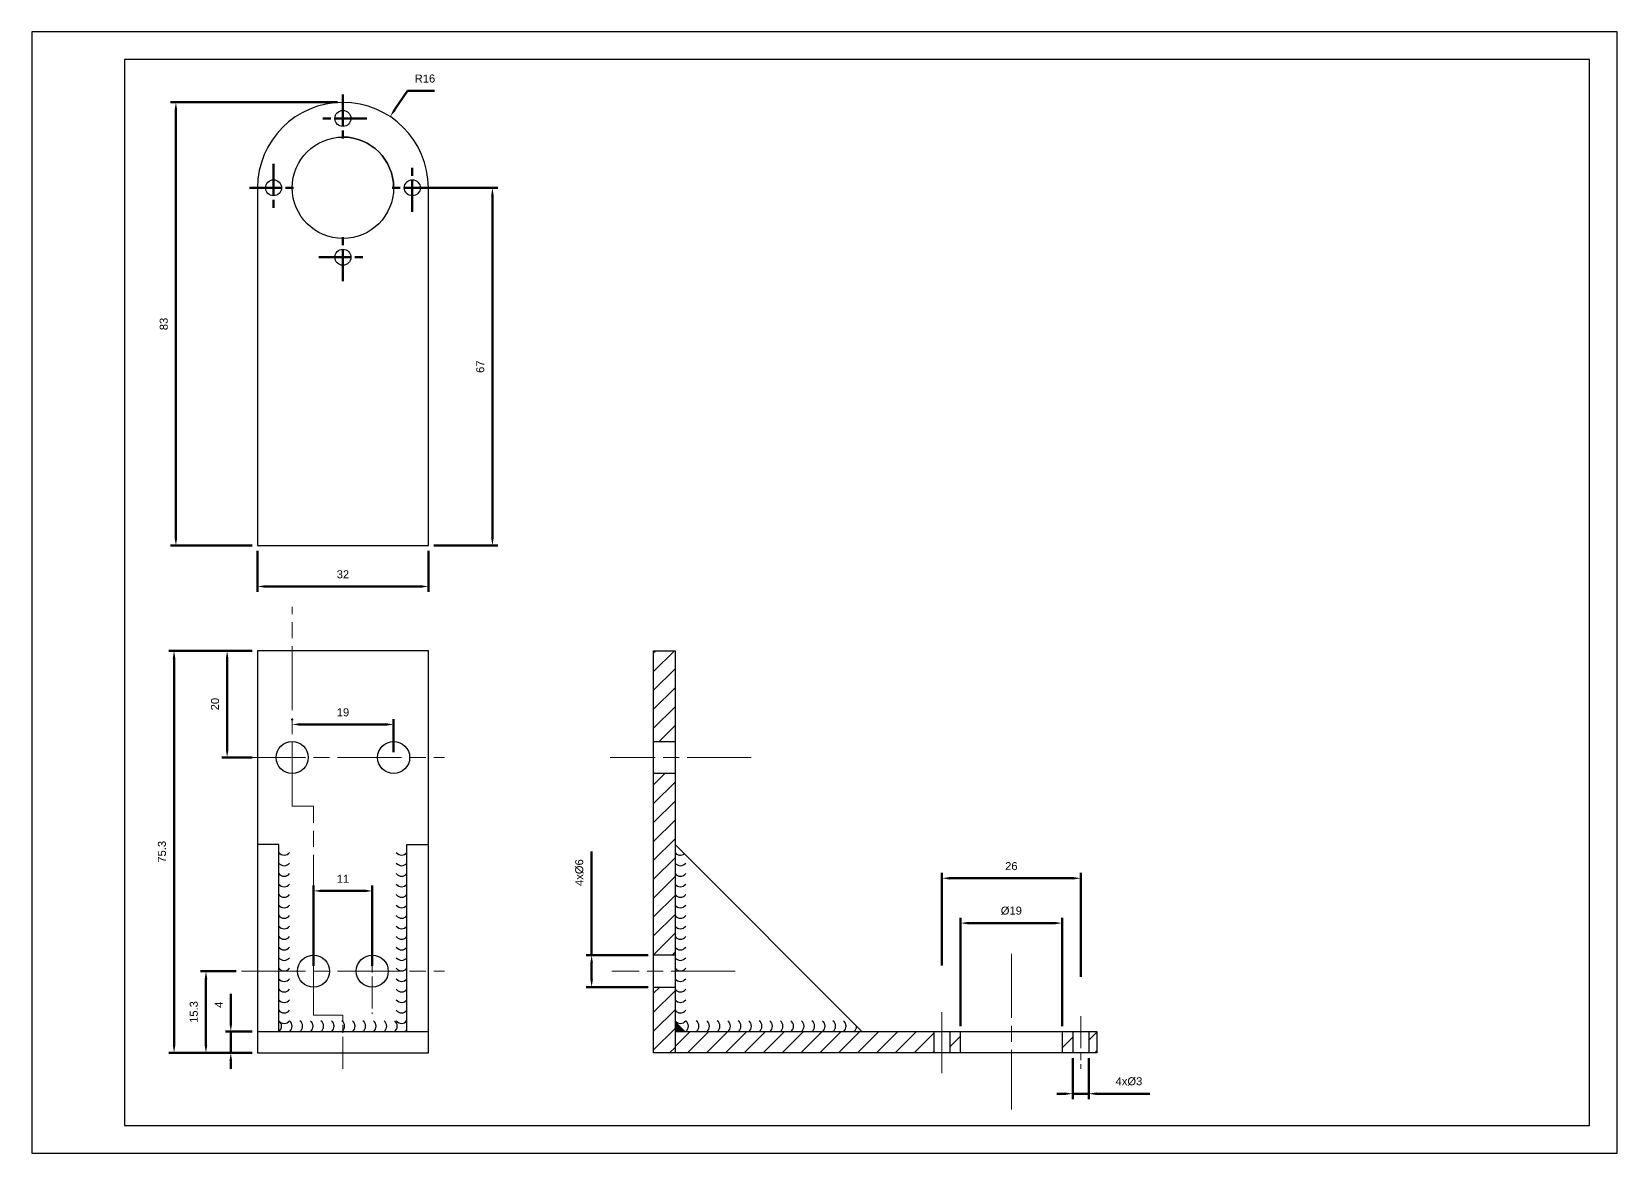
# Model space of a CAD drawing. Header units: millimetres. Extents: x 1269 to 5832, y 527 to 3540.
# Drawn here: x 2335.5 to 2632.5, y 2982.5 to 3192.5 of the extents above; entities that cross this region are included whole.
import ezdxf

# ---------------------------------------------------------------- set-up
doc = ezdxf.new("R2010")
doc.units = ezdxf.units.MM
doc.linetypes.add('AM_ISO08W050', pattern=[18, 12, -1.5, 3, -1.5])
doc.linetypes.add('AM_ISO08W050x2', pattern=[9, 6, -0.75, 1.5, -0.75])
for name, color, linetype, lineweight in [('AM_0', 7, 'Continuous', 50), ('AM_5', 7, 'Continuous', 50), ('AM_7', 7, 'AM_ISO08W050', 50), ('AM_8', 1, 'Continuous', 25)]:
    doc.layers.add(name, color=color, linetype=linetype, lineweight=lineweight)
doc.styles.get("Standard").update_dxf_attribs({"font": 'arial.ttf'})
doc.dimstyles.new('AM_ISO$0', dxfattribs={"dimtxt": 3.5, "dimasz": 3.5, "dimexe": 1, "dimexo": 1, "dimgap": 1.5, "dimtad": 1, "dimdsep": 46, "dimtxsty": 'Standard', "dimcen": 0, "dimclrd": 256, "dimclre": 256, "dimclrt": 7, "dimadec": 0, "dimazin": 2, "dimtp": 0.1, "dimtm": 0.1, "dimtfac": 0.71, "dimtdec": 3, "dimtmove": 0, "dimatfit": 3, "dimfxl": 1, "dimlwd": -1, "dimlwe": -1, "dimarcsym": 1})
doc.dimstyles.new('AM_ISO$4', dxfattribs={"dimtxt": 3.5, "dimasz": 3.5, "dimexe": 1, "dimexo": 1, "dimgap": 1.5, "dimtad": 1, "dimtoh": 1, "dimdsep": 46, "dimtxsty": 'Standard', "dimcen": 0, "dimclrd": 256, "dimclre": 256, "dimclrt": 7, "dimadec": 0, "dimazin": 2, "dimtp": 0.1, "dimtm": 0.1, "dimtfac": 0.71, "dimtdec": 3, "dimtofl": 0, "dimtmove": 0, "dimatfit": 0, "dimfxl": 1, "dimlwd": -1, "dimlwe": -1, "dimarcsym": 1})
pattern_1 = [(45, (-2906.052, 2240.1777), (-1.767767, 1.767767), [])]
pattern_2 = [(45, (0, 0), (-1.767767, 1.767767), [])]

# ---------------------------------------------------------------- blocks, each defined once
blk = doc.blocks.new('*U211')
blk.add_circle((0, 0), 1.5)
at = {"layer": 'AM_7', "linetype": 'AM_ISO08W050x2'}
for p, q in [((0, 4.5), (0, -4.5)), ((-4.5, 0), (4.5, 0))]:
    blk.add_line(p, q, dxfattribs=at)
blk = doc.blocks.new('*U212')
at = {"color": 0, "linetype": 'ByBlock', "lineweight": -2, "transparency": 16777216}
for p, rotation in [((5299.82, 955.44), 270.0000000000001), ((5312.82, 942.44), 180), ((5299.82, 929.44), 90.00000000000001)]:
    blk.add_blockref('*U211', p, dxfattribs=dict(at, rotation=rotation))
blk.add_blockref('*U211', (5286.82, 942.44), dxfattribs=at)
blk = doc.blocks.new('*D213')
at = {"layer": 'AM_5', "linetype": 'ByBlock', "transparency": 16777216}
for p, q in [((2384.27, 3063.6), (2384.27, 3063.8)), ((2401.77, 3062.8), (2385.77, 3062.8)), ((2403.27, 3057.6), (2403.27, 3063.8))]:
    blk.add_line(p, q, dxfattribs=at)
at = {"layer": 'AM_5', "transparency": 16777216}
for points in [[(2385.77, 3063.05), (2385.77, 3062.55), (2384.27, 3062.8)], [(2401.77, 3063.05), (2401.77, 3062.55), (2403.27, 3062.8)]]:
    blk.add_solid(points, dxfattribs=at)
at = {"layer": 'Defpoints', "color": 0, "transparency": 16777216}
for p in [(2384.27, 3062.8), (2384.27, 3062.6), (2403.27, 3056.6)]:
    blk.add_point(p, dxfattribs=at)
at = {"layer": 'AM_5', "color": 7, "lineweight": 15, "transparency": 16777216, "insert": (2393.77, 3065.06), "char_height": 1.5, "attachment_point": 5}
blk.add_mtext('19', dxfattribs=at)
blk = doc.blocks.new('*D214')
at = {"layer": 'AM_5', "linetype": 'ByBlock', "transparency": 16777216}
for p, q in [((2376.77, 3076.6), (2371.08, 3076.6)), ((2372.08, 3058.1), (2372.08, 3075.1)), ((2376.77, 3056.6), (2371.08, 3056.6))]:
    blk.add_line(p, q, dxfattribs=at)
at = {"layer": 'AM_5', "transparency": 16777216}
for points in [[(2371.83, 3075.1), (2372.33, 3075.1), (2372.08, 3076.6)], [(2371.83, 3058.1), (2372.33, 3058.1), (2372.08, 3056.6)]]:
    blk.add_solid(points, dxfattribs=at)
at = {"layer": 'Defpoints', "color": 0, "transparency": 16777216}
for p in [(2372.08, 3076.6), (2377.77, 3076.6), (2377.77, 3056.6)]:
    blk.add_point(p, dxfattribs=at)
at = {"layer": 'AM_5', "color": 7, "lineweight": 15, "transparency": 16777216, "insert": (2369.82, 3066.6), "char_height": 1.5, "attachment_point": 5, "rotation": 90}
blk.add_mtext('20', dxfattribs=at)
blk = doc.blocks.new('*D215')
at = {"layer": 'AM_5', "linetype": 'ByBlock', "transparency": 16777216}
for p, q in [((2376.77, 3076.6), (2361.14, 3076.6)), ((2362.14, 3002.8), (2362.14, 3075.1)), ((2376.77, 3001.3), (2361.14, 3001.3))]:
    blk.add_line(p, q, dxfattribs=at)
at = {"layer": 'AM_5', "transparency": 16777216}
for points in [[(2361.89, 3075.1), (2362.39, 3075.1), (2362.14, 3076.6)], [(2361.89, 3002.8), (2362.39, 3002.8), (2362.14, 3001.3)]]:
    blk.add_solid(points, dxfattribs=at)
at = {"layer": 'Defpoints', "color": 0, "transparency": 16777216}
for p in [(2362.14, 3076.6), (2377.77, 3076.6), (2377.77, 3001.3)]:
    blk.add_point(p, dxfattribs=at)
at = {"layer": 'AM_5', "color": 7, "lineweight": 15, "transparency": 16777216, "insert": (2359.87, 3038.95), "char_height": 1.5, "attachment_point": 5, "rotation": 90}
blk.add_mtext('75.3', dxfattribs=at)
blk = doc.blocks.new('*D216')
at = {"layer": 'AM_5', "linetype": 'ByBlock', "transparency": 16777216}
for p, q in [((2372.77, 3006.8), (2372.77, 3012.34)), ((2376.77, 3005.3), (2371.77, 3005.3)), ((2372.77, 3001.3), (2372.77, 3005.3)), ((2376.77, 3001.3), (2371.77, 3001.3)), ((2372.77, 2999.8), (2372.77, 2998.3))]:
    blk.add_line(p, q, dxfattribs=at)
at = {"layer": 'AM_5', "transparency": 16777216}
for points in [[(2372.52, 3006.8), (2373.02, 3006.8), (2372.77, 3005.3)], [(2372.52, 2999.8), (2373.02, 2999.8), (2372.77, 3001.3)]]:
    blk.add_solid(points, dxfattribs=at)
at = {"layer": 'Defpoints', "color": 0, "transparency": 16777216}
for p in [(2372.77, 3005.3), (2377.77, 3005.3), (2377.77, 3001.3)]:
    blk.add_point(p, dxfattribs=at)
at = {"layer": 'AM_5', "color": 7, "lineweight": 15, "transparency": 16777216, "insert": (2370.52, 3010.32), "char_height": 1.5, "attachment_point": 5, "rotation": 90}
blk.add_mtext('4', dxfattribs=at)
blk = doc.blocks.new('*D217')
at = {"layer": 'AM_5', "linetype": 'ByBlock', "transparency": 16777216}
for p, q in [((2377.77, 3095.28), (2377.77, 3087.63)), ((2409.77, 3095.28), (2409.77, 3087.63)), ((2379.27, 3088.63), (2408.27, 3088.63))]:
    blk.add_line(p, q, dxfattribs=at)
at = {"layer": 'AM_5', "transparency": 16777216}
for points in [[(2379.27, 3088.88), (2379.27, 3088.38), (2377.77, 3088.63)], [(2408.27, 3088.88), (2408.27, 3088.38), (2409.77, 3088.63)]]:
    blk.add_solid(points, dxfattribs=at)
at = {"layer": 'Defpoints', "color": 0, "transparency": 16777216}
for p in [(2377.77, 3096.28), (2409.77, 3096.28), (2409.77, 3088.63)]:
    blk.add_point(p, dxfattribs=at)
at = {"layer": 'AM_5', "color": 7, "lineweight": 15, "transparency": 16777216, "insert": (2393.77, 3090.9), "char_height": 1.5, "attachment_point": 5}
blk.add_mtext('32', dxfattribs=at)
blk = doc.blocks.new('*D218')
at = {"layer": 'AM_5', "linetype": 'ByBlock', "transparency": 16777216}
for p, q in [((2403.44, 3177.86), (2405.84, 3181.46)), ((2405.84, 3181.46), (2410.92, 3181.46))]:
    blk.add_line(p, q, dxfattribs=at)
at = {"layer": 'AM_5', "transparency": 16777216}
blk.add_solid([(2403.24, 3178), (2403.65, 3177.72), (2402.62, 3176.61)], dxfattribs=at)
at = {"layer": 'Defpoints', "color": 0, "transparency": 16777216}
for p in [(2402.62, 3176.61), (2393.77, 3163.28)]:
    blk.add_point(p, dxfattribs=at)
at = {"layer": 'AM_5', "color": 7, "lineweight": 15, "transparency": 16777216, "insert": (2409.13, 3183.73), "char_height": 1.5, "attachment_point": 5}
blk.add_mtext('R16', dxfattribs=at)
blk = doc.blocks.new('*D219')
at = {"layer": 'AM_5', "linetype": 'ByBlock', "transparency": 16777216}
for p, q in [((2410.77, 3163.28), (2422.77, 3163.28)), ((2421.77, 3161.78), (2421.77, 3097.78)), ((2410.77, 3096.28), (2422.77, 3096.28))]:
    blk.add_line(p, q, dxfattribs=at)
at = {"layer": 'AM_5', "transparency": 16777216}
for points in [[(2421.52, 3161.78), (2422.02, 3161.78), (2421.77, 3163.28)], [(2421.52, 3097.78), (2422.02, 3097.78), (2421.77, 3096.28)]]:
    blk.add_solid(points, dxfattribs=at)
at = {"layer": 'Defpoints', "color": 0, "transparency": 16777216}
for p in [(2409.77, 3163.28), (2409.77, 3096.28), (2421.77, 3096.28)]:
    blk.add_point(p, dxfattribs=at)
at = {"layer": 'AM_5', "color": 7, "lineweight": 15, "transparency": 16777216, "insert": (2419.5, 3129.78), "char_height": 1.5, "attachment_point": 5, "rotation": 90}
blk.add_mtext('67', dxfattribs=at)
blk = doc.blocks.new('*D220')
at = {"layer": 'AM_5', "linetype": 'ByBlock', "transparency": 16777216}
for p, q in [((2392.77, 3179.28), (2361.48, 3179.28)), ((2362.48, 3097.78), (2362.48, 3177.78)), ((2376.77, 3096.28), (2361.48, 3096.28))]:
    blk.add_line(p, q, dxfattribs=at)
at = {"layer": 'AM_5', "transparency": 16777216}
for points in [[(2362.23, 3177.78), (2362.73, 3177.78), (2362.48, 3179.28)], [(2362.23, 3097.78), (2362.73, 3097.78), (2362.48, 3096.28)]]:
    blk.add_solid(points, dxfattribs=at)
at = {"layer": 'Defpoints', "color": 0, "transparency": 16777216}
for p in [(2362.48, 3179.28), (2393.77, 3179.28), (2377.77, 3096.28)]:
    blk.add_point(p, dxfattribs=at)
at = {"layer": 'AM_5', "color": 7, "lineweight": 15, "transparency": 16777216, "insert": (2360.21, 3137.78), "char_height": 1.5, "attachment_point": 5, "rotation": 90}
blk.add_mtext('83', dxfattribs=at)
blk = doc.blocks.new('*D221')
at = {"layer": 'AM_5', "linetype": 'ByBlock', "transparency": 16777216}
for p, q in [((2505.97, 3017.68), (2505.97, 3034.99)), ((2507.47, 3033.99), (2530.47, 3033.99)), ((2531.97, 3015.55), (2531.97, 3034.99))]:
    blk.add_line(p, q, dxfattribs=at)
at = {"layer": 'AM_5', "transparency": 16777216}
for points in [[(2507.47, 3034.24), (2507.47, 3033.74), (2505.97, 3033.99)], [(2530.47, 3034.24), (2530.47, 3033.74), (2531.97, 3033.99)]]:
    blk.add_solid(points, dxfattribs=at)
at = {"layer": 'Defpoints', "color": 0, "transparency": 16777216}
for p in [(2531.97, 3033.99), (2505.97, 3016.68), (2531.97, 3014.55)]:
    blk.add_point(p, dxfattribs=at)
at = {"layer": 'AM_5', "color": 7, "lineweight": 15, "transparency": 16777216, "insert": (2518.97, 3036.26), "char_height": 1.5, "attachment_point": 5}
blk.add_mtext('26', dxfattribs=at)
blk = doc.blocks.new('*D222')
at = {"layer": 'AM_5', "linetype": 'ByBlock', "transparency": 16777216}
for p, q in [((2509.47, 3006.3), (2509.47, 3026.6)), ((2528.47, 3006.3), (2528.47, 3026.6)), ((2510.97, 3025.6), (2526.97, 3025.6))]:
    blk.add_line(p, q, dxfattribs=at)
at = {"layer": 'AM_5', "transparency": 16777216}
for points in [[(2510.97, 3025.85), (2510.97, 3025.35), (2509.47, 3025.6)], [(2526.97, 3025.85), (2526.97, 3025.35), (2528.47, 3025.6)]]:
    blk.add_solid(points, dxfattribs=at)
at = {"layer": 'Defpoints', "color": 0, "transparency": 16777216}
for p in [(2528.47, 3025.6), (2509.47, 3005.3), (2528.47, 3005.3)]:
    blk.add_point(p, dxfattribs=at)
at = {"layer": 'AM_5', "color": 7, "lineweight": 15, "transparency": 16777216, "insert": (2518.97, 3027.91), "char_height": 1.5, "attachment_point": 5}
blk.add_mtext('%%C19', dxfattribs=at)
blk = doc.blocks.new('*D223')
at = {"layer": 'AM_5', "linetype": 'ByBlock', "transparency": 16777216}
for p, q in [((2530.47, 3000.3), (2530.47, 2992.65)), ((2533.47, 3000.3), (2533.47, 2992.65)), ((2528.97, 2993.65), (2527.47, 2993.65)), ((2530.47, 2993.65), (2533.47, 2993.65)), ((2534.97, 2993.65), (2544.94, 2993.65))]:
    blk.add_line(p, q, dxfattribs=at)
at = {"layer": 'AM_5', "transparency": 16777216}
for points in [[(2528.97, 2993.9), (2528.97, 2993.4), (2530.47, 2993.65)], [(2534.97, 2993.9), (2534.97, 2993.4), (2533.47, 2993.65)]]:
    blk.add_solid(points, dxfattribs=at)
at = {"layer": 'Defpoints', "color": 0, "transparency": 16777216}
for p in [(2530.47, 3001.3), (2533.47, 3001.3), (2533.47, 2993.65)]:
    blk.add_point(p, dxfattribs=at)
at = {"layer": 'AM_5', "color": 7, "lineweight": 15, "transparency": 16777216, "insert": (2541, 2995.96), "char_height": 1.5, "attachment_point": 5}
blk.add_mtext('4x%%C3', dxfattribs=at)
blk = doc.blocks.new('*D226')
at = {"layer": 'AM_5', "linetype": 'ByBlock', "transparency": 16777216}
for p, q in [((2440.36, 3019.6), (2440.36, 3038.99)), ((2450.97, 3019.6), (2439.36, 3019.6)), ((2440.36, 3015.1), (2440.36, 3018.1)), ((2450.97, 3013.6), (2439.36, 3013.6))]:
    blk.add_line(p, q, dxfattribs=at)
at = {"layer": 'AM_5', "transparency": 16777216}
for points in [[(2440.11, 3018.1), (2440.61, 3018.1), (2440.36, 3019.6)], [(2440.11, 3015.1), (2440.61, 3015.1), (2440.36, 3013.6)]]:
    blk.add_solid(points, dxfattribs=at)
at = {"layer": 'Defpoints', "color": 0, "transparency": 16777216}
for p in [(2440.36, 3019.6), (2451.97, 3019.6), (2451.97, 3013.6)]:
    blk.add_point(p, dxfattribs=at)
at = {"layer": 'AM_5', "color": 7, "lineweight": 15, "transparency": 16777216, "insert": (2438.06, 3035.05), "char_height": 1.5, "attachment_point": 5, "rotation": 90}
blk.add_mtext('4x%%C6', dxfattribs=at)
blk = doc.blocks.new('*D227')
at = {"layer": 'AM_5', "linetype": 'ByBlock', "transparency": 16777216}
for p, q in [((2388.27, 3017.6), (2388.27, 3032.63)), ((2399.27, 3017.6), (2399.27, 3032.63)), ((2397.77, 3031.63), (2389.77, 3031.63))]:
    blk.add_line(p, q, dxfattribs=at)
at = {"layer": 'AM_5', "transparency": 16777216}
for points in [[(2389.77, 3031.88), (2389.77, 3031.38), (2388.27, 3031.63)], [(2397.77, 3031.88), (2397.77, 3031.38), (2399.27, 3031.63)]]:
    blk.add_solid(points, dxfattribs=at)
at = {"layer": 'Defpoints', "color": 0, "transparency": 16777216}
for p in [(2388.27, 3031.63), (2388.27, 3016.6), (2399.27, 3016.6)]:
    blk.add_point(p, dxfattribs=at)
at = {"layer": 'AM_5', "color": 7, "lineweight": 15, "transparency": 16777216, "insert": (2393.77, 3033.89), "char_height": 1.5, "attachment_point": 5}
blk.add_mtext('11', dxfattribs=at)
blk = doc.blocks.new('*D228')
at = {"layer": 'AM_5', "linetype": 'ByBlock', "transparency": 16777216}
for p, q in [((2373.77, 3016.6), (2367.11, 3016.6)), ((2368.11, 3002.8), (2368.11, 3015.1)), ((2376.77, 3001.3), (2367.11, 3001.3))]:
    blk.add_line(p, q, dxfattribs=at)
at = {"layer": 'AM_5', "transparency": 16777216}
for points in [[(2367.86, 3015.1), (2368.36, 3015.1), (2368.11, 3016.6)], [(2367.86, 3002.8), (2368.36, 3002.8), (2368.11, 3001.3)]]:
    blk.add_solid(points, dxfattribs=at)
at = {"layer": 'Defpoints', "color": 0, "transparency": 16777216}
for p in [(2368.11, 3016.6), (2374.77, 3016.6), (2377.77, 3001.3)]:
    blk.add_point(p, dxfattribs=at)
at = {"layer": 'AM_5', "color": 7, "lineweight": 15, "transparency": 16777216, "insert": (2365.84, 3008.95), "char_height": 1.5, "attachment_point": 5, "rotation": 90}
blk.add_mtext('15.3', dxfattribs=at)

msp = doc.modelspace()

# ---------------------------------------------------------------- hatches: boundary and pattern name
at = {"layer": 'AM_8'}
h = msp.add_hatch(dxfattribs=at)
h.set_pattern_fill('_U', color=0, scale=2.5, angle=45, style=0, pattern_type=0)
h.set_pattern_definition(pattern_1)
h.paths.add_polyline_path([(2455.974, 3059.602), (2455.974, 3076.602), (2451.974, 3076.602), (2451.974, 3059.602)])
h = msp.add_hatch(dxfattribs=at)
h.set_pattern_fill('_U', color=0, scale=2.5, angle=45, style=0, pattern_type=0)
h.set_pattern_definition(pattern_1)
h.paths.add_polyline_path([(2455.974, 3019.602), (2455.974, 3053.602), (2451.974, 3053.602), (2451.974, 3019.602)])
h = msp.add_hatch(dxfattribs=at)
h.set_pattern_fill('_U', color=0, scale=2.5, angle=45, style=0, pattern_type=0)
h.set_pattern_definition([(45, (-2906.052, 2225.8777), (-1.767767, 1.767767), [])])
h.paths.add_polyline_path([(2455.974, 3001.302), (2455.974, 3013.602), (2451.974, 3013.602), (2451.974, 3001.302)])
h = msp.add_hatch(dxfattribs=at)
h.set_pattern_fill('_U', color=0, scale=2.5, angle=45, style=0, pattern_type=0)
h.set_pattern_definition(pattern_1)
h.paths.add_polyline_path([(2504.474, 3001.302), (2504.474, 3005.302), (2455.974, 3005.302), (2455.974, 3001.302)])
h = msp.add_hatch(dxfattribs=at)
h.set_pattern_fill('_U', color=0, scale=2.5, angle=45, style=0, pattern_type=0)
h.set_pattern_definition(pattern_2)
h.paths.add_polyline_path([(2507.474, 3005.302), (2507.474, 3001.302), (2509.474, 3001.302), (2509.474, 3005.302)])
h = msp.add_hatch(dxfattribs=at)
h.set_pattern_fill('_U', color=0, scale=2.5, angle=45, style=0, pattern_type=0)
h.set_pattern_definition(pattern_2)
h.paths.add_polyline_path([(2528.474, 3005.302), (2528.474, 3001.302), (2530.474, 3001.302), (2530.474, 3005.302)])
h = msp.add_hatch(dxfattribs=at)
h.set_pattern_fill('_U', color=0, scale=2.5, angle=45, style=0, pattern_type=0)
h.set_pattern_definition(pattern_2)
h.paths.add_polyline_path([(2533.474, 3005.302), (2533.474, 3001.302), (2534.974, 3001.302), (2534.974, 3005.302)])

# ---------------------------------------------------------------- linework, layer by layer
for p, q in [((2377.769, 3163.276), (2377.769, 3096.276)), ((2409.769, 3096.276), (2409.769, 3163.276)), ((2377.769, 3096.276), (2409.769, 3096.276)), ((2409.769, 3076.602), (2377.769, 3076.602)), ((2377.769, 3076.602), (2377.769, 3001.302)), ((2409.769, 3001.302), (2409.769, 3076.602)), ((2381.769, 3040.302), (2377.769, 3040.302)), ((2381.769, 3005.302), (2381.769, 3040.302)), ((2405.769, 3005.302), (2405.769, 3040.302)), ((2405.769, 3040.302), (2409.769, 3040.302)), ((2377.769, 3005.302), (2409.769, 3005.302)), ((2377.769, 3001.302), (2409.769, 3001.302))]:
    msp.add_line(p, q)
at = {"color": 0}
for p, q in [((2451.974, 3001.302), (2451.974, 3076.602)), ((2451.974, 3076.602), (2455.974, 3076.602)), ((2455.974, 3076.602), (2455.974, 3001.302)), ((2451.974, 3059.602), (2455.974, 3059.602)), ((2455.974, 3053.602), (2451.974, 3053.602)), ((2490.974, 3005.302), (2455.974, 3040.302)), ((2455.974, 3019.602), (2451.974, 3019.602)), ((2451.974, 3013.602), (2455.974, 3013.602)), ((2455.974, 3005.302), (2534.974, 3005.302)), ((2504.474, 3005.302), (2504.474, 3001.302)), ((2507.474, 3005.302), (2507.474, 3001.302)), ((2509.474, 3001.302), (2509.474, 3005.302)), ((2528.474, 3005.302), (2528.474, 3001.302)), ((2530.474, 3005.302), (2530.474, 3001.302)), ((2533.474, 3005.302), (2533.474, 3001.302)), ((2534.974, 3005.302), (2534.974, 3001.302)), ((2534.974, 3001.302), (2451.974, 3001.302))]:
    msp.add_line(p, q, dxfattribs=at)
for points in [[(2335.474, 2982.501), (2632.474, 2982.501), (2632.474, 3192.501), (2335.474, 3192.501)], [(2352.874, 2987.701), (2627.274, 2987.701), (2627.274, 3187.301), (2352.874, 3187.301)]]:
    msp.add_lwpolyline(points, close=True)
for centre, radius in [((2393.769, 3163.276), 9.5), ((2384.269, 3056.602), 3), ((2403.269, 3056.602), 3), ((2388.269, 3016.602), 3), ((2399.269, 3016.602), 3)]:
    msp.add_circle(centre, radius)
for radius, end in [(16, 180), (9.5, 90)]:
    msp.add_arc((2393.769, 3163.276), radius, 0, end)
at = {"color": 0, "linetype": 'ByBlock', "lineweight": -2}
for centre, start, end in [((2382.769, 3039.57), 216.94291, 323.05709), ((2404.769, 3039.57), 216.94291, 323.05709), ((2456.974, 3039.57), 216.94291, 306.31657), ((2382.769, 3037.6), 216.94291, 323.05709), ((2404.769, 3037.6), 216.94291, 323.05709), ((2456.974, 3037.6), 216.94291, 323.05709), ((2382.769, 3035.63), 216.94291, 323.05709), ((2382.769, 3033.66), 216.94291, 323.05709), ((2404.769, 3035.63), 216.94291, 323.05709), ((2404.769, 3033.66), 216.94291, 323.05709), ((2456.974, 3035.63), 216.94291, 323.05709), ((2456.974, 3033.66), 216.94291, 323.05709), ((2382.769, 3031.691), 216.94291, 323.05709), ((2404.769, 3031.691), 216.94291, 323.05709), ((2456.974, 3031.691), 216.94291, 323.05709), ((2382.769, 3029.721), 216.94291, 323.05709), ((2382.769, 3027.751), 216.94291, 323.05709), ((2404.769, 3029.721), 216.94291, 323.05709), ((2404.769, 3027.751), 216.94291, 323.05709), ((2456.974, 3029.721), 216.94291, 323.05709), ((2456.974, 3027.751), 216.94291, 323.05709), ((2382.769, 3025.782), 216.94291, 323.05709), ((2404.769, 3025.782), 216.94291, 323.05709), ((2456.974, 3025.782), 216.94291, 323.05709), ((2382.769, 3023.812), 216.94291, 323.05709), ((2382.769, 3021.842), 216.94291, 323.05709), ((2404.769, 3023.812), 216.94291, 323.05709), ((2404.769, 3021.842), 216.94291, 323.05709), ((2456.974, 3023.812), 216.94291, 323.05709), ((2456.974, 3021.842), 216.94291, 323.05709), ((2382.769, 3019.873), 216.94291, 323.05709), ((2404.769, 3019.873), 216.94291, 323.05709), ((2456.974, 3019.873), 216.94291, 323.05709), ((2382.769, 3017.903), 216.94291, 323.05709), ((2382.769, 3015.933), 216.94291, 323.05709), ((2404.769, 3017.903), 216.94291, 323.05709), ((2404.769, 3015.933), 216.94291, 323.05709), ((2456.974, 3017.903), 216.94291, 323.05709), ((2456.974, 3015.933), 216.94291, 323.05709), ((2382.769, 3013.964), 216.94291, 323.05709), ((2404.769, 3013.964), 216.94291, 323.05709), ((2456.974, 3013.964), 216.94291, 323.05709), ((2382.769, 3011.994), 216.94291, 323.05709), ((2382.769, 3010.024), 216.94291, 323.05709), ((2404.769, 3011.994), 216.94291, 323.05709), ((2404.769, 3010.024), 216.94291, 323.05709), ((2456.974, 3011.994), 216.94291, 323.05709), ((2456.974, 3010.024), 216.94291, 323.05709), ((2381.017, 3006.302), 306.94291, 53.05709), ((2382.769, 3008.054), 216.94291, 323.05709), ((2382.987, 3006.302), 306.94291, 53.05709), ((2384.957, 3006.302), 306.94291, 53.05709), ((2386.926, 3006.302), 306.94291, 53.05709), ((2388.896, 3006.302), 306.94291, 53.05709), ((2390.866, 3006.302), 306.94291, 53.05709), ((2392.835, 3006.302), 306.94291, 53.05709), ((2394.805, 3006.302), 306.94291, 53.05709), ((2396.775, 3006.302), 306.94291, 53.05709), ((2398.744, 3006.302), 306.94291, 53.05709), ((2400.714, 3006.302), 306.94291, 53.05709), ((2402.684, 3006.302), 306.94291, 53.05709), ((2404.769, 3008.054), 216.94291, 323.05709), ((2404.654, 3006.302), 26.9187, 53.05709), ((2404.654, 3006.302), 306.94291, 333.0813), ((2456.974, 3008.054), 216.94291, 323.05709), ((2457.222, 3006.302), 306.94291, 53.05709), ((2459.192, 3006.302), 306.94291, 53.05709), ((2461.161, 3006.302), 306.94291, 53.05709), ((2463.131, 3006.302), 306.94291, 53.05709), ((2465.101, 3006.302), 306.94291, 53.05709), ((2467.07, 3006.302), 306.94291, 53.05709), ((2469.04, 3006.302), 306.94291, 53.05709), ((2471.01, 3006.302), 306.94291, 53.05709), ((2472.979, 3006.302), 306.94291, 53.05709), ((2474.949, 3006.302), 306.94291, 53.05709), ((2476.919, 3006.302), 306.94291, 53.05709), ((2478.889, 3006.302), 306.94291, 53.05709), ((2480.858, 3006.302), 306.94291, 53.05709), ((2482.828, 3006.302), 306.94291, 53.05709), ((2484.798, 3006.302), 306.94291, 53.05709), ((2486.767, 3006.302), 306.94291, 53.05709), ((2488.737, 3006.302), 306.94291, 359.34636)]:
    msp.add_arc(centre, 1.251, start, end, dxfattribs=at)
at = {"layer": 'AM_0'}
msp.add_solid([(2455.974, 3005.302), (2457.974, 3005.302), (2455.974, 3007.302)], dxfattribs=at)
at = {"layer": 'AM_7', "lineweight": 15}
for p, q in [((2384.269, 3047.467), (2384.269, 3084.803)), ((2374.769, 3056.602), (2412.769, 3056.602)), ((2470.229, 3056.602), (2443.835, 3056.602)), ((2388.269, 3008.379), (2388.269, 3047.467)), ((2518.974, 3019.867), (2518.974, 2990.684)), ((2374.769, 3016.602), (2412.769, 3016.602)), ((2467.229, 3016.602), (2444.109, 3016.602))]:
    msp.add_line(p, q, dxfattribs=at)
at = {"layer": 'AM_7', "linetype": 'AM_ISO08W050x2', "lineweight": 15}
for p, q in [((2384.269, 3047.467), (2388.269, 3047.467)), ((2399.269, 3024.602), (2399.269, 3008.602)), ((2393.769, 3008.379), (2388.269, 3008.379)), ((2393.769, 2998.302), (2393.769, 3008.379))]:
    msp.add_line(p, q, dxfattribs=at)
at = {"layer": 'AM_7', "color": 0, "lineweight": 15}
msp.add_line((2505.974, 3008.949), (2505.974, 2997.498), dxfattribs=at)
at = {"layer": 'AM_7', "color": 0, "linetype": 'AM_ISO08W050x2', "lineweight": 15}
msp.add_line((2531.974, 3008.162), (2531.974, 2998.285), dxfattribs=at)

# ---------------------------------------------------------------- block references
at = {"lineweight": 15}
msp.add_blockref('*U212', (-2906.052, 2220.834), dxfattribs=at)

# ---------------------------------------------------------------- dimensions: what is measured, and where the dimension line sits
at = {"layer": 'AM_5', "lineweight": 15}
dim = msp.add_radius_dim(center=(2393.769, 3163.276), mpoint=(2402.616, 3176.608), dimstyle='AM_ISO$4', override={"dimtxt": 1.5, "dimasz": 1.5}, dxfattribs=at)
dim.commit()
dim.dimension.update_dxf_attribs({"geometry": '*D218', "text_midpoint": (2409.127, 3181.461), "dimtype": 164})
for base, p1, p2, angle, picture, middle in [((2362.481, 3179.276), (2377.769, 3096.276), (2393.769, 3179.276), 90, '*D220', (2362.481, 3137.776)), ((2409.769, 3088.633), (2377.769, 3096.276), (2409.769, 3096.276), 0, '*D217', (2393.769, 3088.633)), ((2362.14, 3076.602), (2377.769, 3001.302), (2377.769, 3076.602), 90, '*D215', (2362.14, 3038.952)), ((2368.107, 3016.602), (2377.769, 3001.302), (2374.769, 3016.602), 90, '*D228', (2368.107, 3008.952))]:
    dim = msp.add_linear_dim(base=base, p1=p1, p2=p2, angle=angle, dimstyle='AM_ISO$0', override={"dimtxt": 1.5, "dimasz": 1.5}, dxfattribs=at)
    dim.commit()
    dim.dimension.update_dxf_attribs({"geometry": picture, "text_midpoint": middle, "dimtype": 160})
for base, p1, p2, override, picture, middle in [((2421.769, 3096.276), (2409.769, 3163.276), (2409.769, 3096.276), {"dimtxt": 1.5, "dimasz": 1.5, "dimpost": ''}, '*D219', (2419.503, 3129.776)), ((2372.083, 3076.602), (2377.769, 3056.602), (2377.769, 3076.602), {"dimtxt": 1.5, "dimasz": 1.5, "dimpost": ''}, '*D214', (2369.817, 3066.602)), ((2372.765, 3005.302), (2377.769, 3001.302), (2377.769, 3005.302), {"dimtxt": 1.5, "dimasz": 1.5}, '*D216', (2370.515, 3010.321))]:
    dim = msp.add_linear_dim(base=base, p1=p1, p2=p2, angle=90, dimstyle='AM_ISO$0', override=override, dxfattribs=at)
    dim.commit()
    dim.dimension.update_dxf_attribs({"geometry": picture, "text_midpoint": middle})
for base, p1, p2, picture, middle in [((2384.269, 3062.796), (2403.269, 3056.602), (2384.269, 3062.602), '*D213', (2393.769, 3065.062)), ((2531.974, 3033.995), (2505.974, 3016.677), (2531.974, 3014.55), '*D221', (2518.974, 3036.261)), ((2388.269, 3031.634), (2399.269, 3016.602), (2388.269, 3016.602), '*D227', (2393.769, 3033.887))]:
    dim = msp.add_linear_dim(base=base, p1=p1, p2=p2, dimstyle='AM_ISO$0', override={"dimtxt": 1.5, "dimasz": 1.5, "dimpost": ''}, dxfattribs=at)
    dim.commit()
    dim.dimension.update_dxf_attribs({"geometry": picture, "text_midpoint": middle})
dim = msp.add_linear_dim(base=(2440.363, 3019.602), p1=(2451.974, 3013.602), p2=(2451.974, 3019.602), angle=90, text='4x%%C6', dimstyle='AM_ISO$0', override={"dimtxt": 1.5, "dimasz": 1.5}, dxfattribs=at)
dim.commit()
dim.dimension.update_dxf_attribs({"geometry": '*D226', "text_midpoint": (2440.363, 3035.047), "dimtype": 160})
for base, p1, p2, text, override, picture, middle in [((2528.474, 3025.603), (2509.474, 3005.302), (2528.474, 3005.302), '%%C19', {"dimtxt": 1.5, "dimasz": 1.5, "dimpost": ''}, '*D222', (2518.974, 3025.603)), ((2533.474, 2993.652), (2530.474, 3001.302), (2533.474, 3001.302), '4x%%C3', {"dimtxt": 1.5, "dimasz": 1.5}, '*D223', (2541.001, 2993.652))]:
    dim = msp.add_linear_dim(base=base, p1=p1, p2=p2, text=text, dimstyle='AM_ISO$0', override=override, dxfattribs=at)
    dim.commit()
    dim.dimension.update_dxf_attribs({"geometry": picture, "text_midpoint": middle, "dimtype": 160})

doc.saveas('drawing.dxf')
